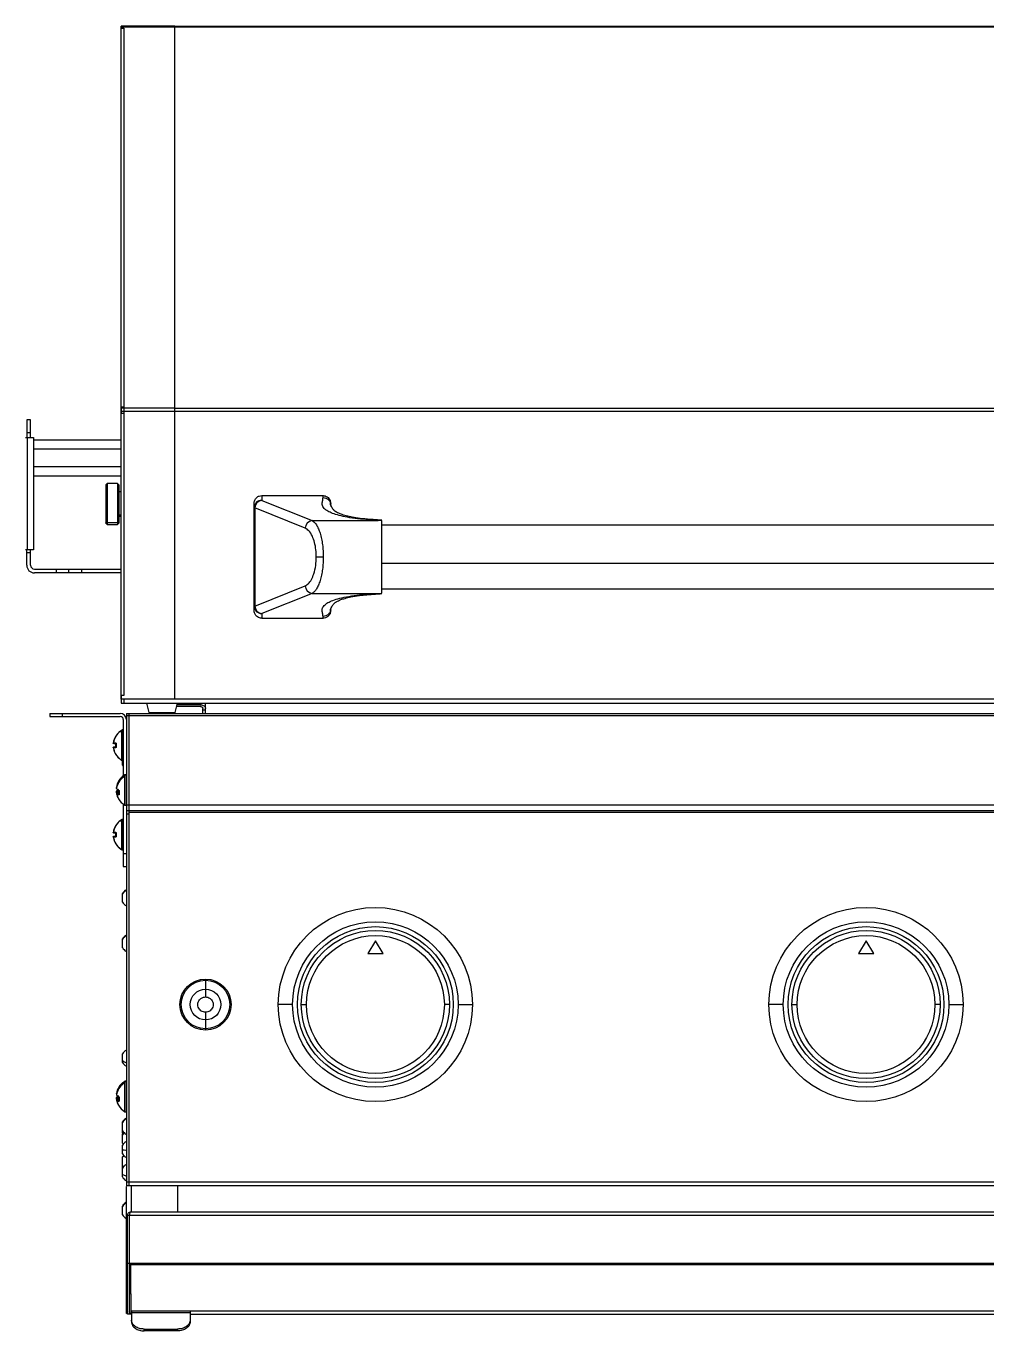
# Model space of a CAD drawing. Header units: inches. Extents: x 0 to 1338, y 51 to 562.
# Drawn here: x 320 to 697, y 51 to 562 of the extents above; entities that cross this region are included whole.
import ezdxf

# ---------------------------------------------------------------- set-up
doc = ezdxf.new("R2010")
doc.units = ezdxf.units.IN
doc.header["$LTSCALE"] = 0.5

msp = doc.modelspace()

# ---------------------------------------------------------------- linework, layer by layer
at = {"color": 253, "linetype": 'Continuous', "lineweight": 25}
for p, q in [((357.58, 298.4), (357.58, 561.9)), ((378.58, 561.9), (357.58, 561.9)), ((378.58, 561.53), (357.58, 561.53)), ((357.58, 561.15), (358.58, 561.15)), ((358.58, 561.15), (358.58, 412.7)), ((378.58, 298.4), (378.58, 561.9)), ((1108.58, 561.8), (378.58, 561.8)), ((1108.58, 561.45), (378.58, 561.45)), ((358.58, 412.7), (357.58, 412.7)), ((378.58, 412.36), (357.58, 412.36)), ((1129.58, 411.02), (357.58, 411.02)), ((357.58, 410.34), (358.58, 410.34)), ((358.58, 410.34), (358.58, 299.8)), ((378.58, 412.28), (1108.58, 412.28)), ((322.08, 407.8), (320.58, 407.8)), ((320.58, 407.8), (320.58, 400.8)), ((322.08, 400.8), (322.08, 407.8)), ((320.08, 400.8), (323.28, 400.8)), ((320.58, 402.8), (322.08, 402.8)), ((320.88, 356.8), (320.88, 400.8)), ((323.28, 400.8), (323.28, 356.8)), ((357.58, 399.73), (323.28, 399.73)), ((357.58, 396.26), (323.28, 396.26)), ((357.58, 389.33), (323.28, 389.33)), ((323.28, 385.87), (357.58, 385.87)), ((352.08, 382.8), (351.58, 382.29)), ((356.08, 382.8), (352.08, 382.8)), ((352.08, 382.8), (352.08, 366.8)), ((356.58, 382.3), (356.08, 382.8)), ((356.08, 382.8), (356.08, 366.8)), ((356.58, 382.3), (356.58, 367.3)), ((357.38, 379.55), (356.58, 379.55)), ((357.58, 380.8), (357.38, 380.8)), ((357.58, 374.8), (357.38, 374.8)), ((409.58, 333.1), (409.58, 375)), ((409.58, 373.25), (409.86, 373.25)), ((409.86, 373.25), (409.86, 334.84)), ((429.58, 365.35), (409.86, 373.25)), ((412.58, 378.05), (412.58, 376.2)), ((412.58, 378.05), (436.58, 378.05)), ((412.58, 376.2), (432.29, 368.3)), ((436.58, 377.31), (436.58, 378.05)), ((439.47, 374.89), (439.58, 374.36)), ((351.58, 368), (352.08, 367.54)), ((356.58, 368), (356.08, 367.54)), ((356.58, 370.49), (357.38, 370.49)), ((356.58, 370.05), (357.38, 370.05)), ((357.38, 368.8), (357.58, 368.8)), ((432.29, 368.3), (458.23, 368.3)), ((459.58, 368.26), (458.23, 368.3)), ((459.58, 339.84), (459.58, 368.26)), ((351.58, 367.3), (352.08, 366.8)), ((352.08, 367.54), (356.08, 367.54)), ((352.08, 366.8), (356.08, 366.8)), ((356.08, 366.8), (356.58, 367.3)), ((1027.58, 366.55), (459.58, 366.55)), ((323.28, 356.8), (320.08, 356.8)), ((320.58, 350.8), (320.58, 356.8)), ((320.58, 355.8), (322.08, 355.8)), ((322.08, 350.8), (322.08, 356.8)), ((433.95, 354.05), (436.67, 354.05)), ((323.58, 349.3), (357.58, 349.3)), ((357.58, 347.8), (323.58, 347.8)), ((332.08, 349.3), (332.08, 347.8)), ((337.08, 347.8), (337.08, 349.3)), ((342.08, 349.3), (342.08, 347.8)), ((459.58, 351.68), (1027.58, 351.68)), ((409.86, 334.84), (429.58, 342.74)), ((432.29, 339.79), (412.58, 331.9)), ((432.29, 339.79), (458.23, 339.79)), ((458.23, 339.79), (459.58, 339.84)), ((459.58, 341.55), (1027.58, 341.55)), ((409.58, 334.84), (409.86, 334.84)), ((439.58, 333.74), (439.47, 333.2)), ((412.58, 331.9), (412.58, 330.05)), ((412.58, 330.05), (436.58, 330.05)), ((436.58, 330.05), (436.58, 330.79)), ((358.58, 299.8), (357.58, 299.8)), ((1129.58, 298.4), (357.58, 298.4)), ((357.58, 296.8), (1129.58, 296.8)), ((358.58, 298.4), (358.58, 296.8)), ((368.49, 293.18), (367.58, 296.8)), ((378.67, 293.18), (379.58, 296.8)), ((388.58, 296.8), (388.58, 296.18)), ((390.58, 294), (390.58, 296.8)), ((329.58, 292.8), (329.58, 291.6)), ((329.58, 292.8), (357.18, 292.8)), ((329.58, 291.6), (357.18, 291.6)), ((334.58, 291.6), (334.58, 292.8)), ((359.58, 292.8), (1130.58, 292.8)), ((359.58, 292.8), (359.58, 107.8)), ((359.58, 291.97), (1130.58, 291.97)), ((360.58, 292.8), (360.58, 107.8)), ((368.49, 293.18), (378.67, 293.18)), ((373.58, 292.8), (373.58, 293.18)), ((388.58, 295.45), (379.24, 295.45)), ((388.58, 296.18), (379.43, 296.18)), ((389.58, 294), (389.58, 294.73)), ((390.58, 294), (389.58, 294)), ((357.83, 274.32), (357.83, 286.27)), ((357.93, 274.3), (357.93, 286.3)), ((358.38, 286.3), (357.93, 286.3)), ((358.38, 290.4), (358.38, 268.34)), ((354.52, 281.25), (354.49, 281.25)), ((354.49, 281.05), (354.54, 281.05)), ((354.52, 281.28), (355.36, 281.28)), ((357.38, 285.99), (357.38, 285.94)), ((355.53, 279.55), (354.49, 279.55)), ((355.36, 279.32), (354.52, 279.32)), ((355.52, 279.75), (355.36, 279.75)), ((355.56, 280.86), (355.52, 280.87)), ((355.56, 279.73), (355.52, 279.73)), ((357.93, 280.3), (357.83, 280.3)), ((358.12, 272.47), (358.12, 275.92)), ((357.38, 274.66), (357.38, 274.61)), ((358.12, 274.3), (357.93, 274.3)), ((358.58, 268.42), (358.58, 268)), ((359.03, 256.82), (359.03, 268.77)), ((359.58, 268.8), (359.13, 268.8)), ((359.13, 268.55), (359.13, 268.8)), ((359.13, 261.1), (359.13, 268.55)), ((359.58, 268.55), (359.13, 268.55)), ((355.58, 263.78), (355.78, 263.78)), ((355.81, 263.92), (355.69, 263.92)), ((356.76, 262.35), (355.69, 262.35)), ((355.75, 261.74), (355.69, 262.1)), ((355.69, 262.1), (356.72, 262.1)), ((356.71, 261.82), (355.92, 261.82)), ((355.92, 261.82), (355.92, 261.81)), ((355.92, 261.81), (356.71, 261.81)), ((356.73, 261.22), (356.77, 261.18)), ((356.77, 261.14), (356.73, 261.14)), ((359.13, 256.8), (359.13, 261.1)), ((358.38, 257.25), (358.38, 232.8)), ((359.13, 256.8), (359.58, 256.8)), ((359.58, 256.97), (1130.58, 256.97)), ((357.38, 250.99), (357.38, 250.94)), ((357.83, 239.32), (357.83, 251.27)), ((357.93, 239.3), (357.93, 251.3)), ((358.38, 251.3), (357.93, 251.3)), ((359.58, 254.8), (1130.58, 254.8)), ((360.58, 253.3), (359.58, 253.3)), ((1129.58, 254), (360.58, 254)), ((354.52, 246.25), (354.49, 246.25)), ((354.49, 246.05), (354.54, 246.05)), ((354.52, 246.28), (355.36, 246.28)), ((355.56, 245.86), (355.52, 245.87)), ((357.93, 245.3), (357.83, 245.3)), ((355.53, 244.55), (354.49, 244.55)), ((355.36, 244.32), (354.52, 244.32)), ((355.52, 244.75), (355.36, 244.75)), ((355.56, 244.73), (355.52, 244.73)), ((357.38, 239.66), (357.38, 239.61)), ((358.38, 239.3), (357.93, 239.3)), ((359.58, 237.8), (358.38, 237.8)), ((358.38, 232.8), (359.58, 232.8)), ((358.12, 218.87), (358.12, 222.32)), ((358.12, 201.07), (358.12, 204.52)), ((457.08, 203.8), (454.08, 198.8)), ((460.08, 198.8), (457.08, 203.8)), ((649.18, 203.8), (646.18, 198.8)), ((652.18, 198.8), (649.18, 203.8)), ((454.08, 198.8), (460.08, 198.8)), ((646.18, 198.8), (652.18, 198.8)), ((390.58, 188.8), (390.58, 181.8)), ((390.58, 175.8), (390.58, 168.8)), ((424.68, 178.8), (419.08, 178.8)), ((428.08, 178.8), (430.08, 178.8)), ((486.08, 178.8), (484.08, 178.8)), ((489.48, 178.8), (495.08, 178.8)), ((616.78, 178.8), (611.18, 178.8)), ((620.18, 178.8), (622.18, 178.8)), ((678.18, 178.8), (676.18, 178.8)), ((681.58, 178.8), (687.18, 178.8)), ((358.12, 156.07), (358.12, 159.52)), ((358.58, 148.42), (358.58, 148)), ((359.03, 136.82), (359.03, 148.77)), ((359.58, 148.8), (359.13, 148.8)), ((359.13, 148.55), (359.13, 148.8)), ((359.13, 141.1), (359.13, 148.55)), ((359.58, 148.55), (359.13, 148.55)), ((355.58, 143.78), (355.78, 143.78)), ((355.81, 143.92), (355.69, 143.92)), ((356.76, 142.35), (355.69, 142.35)), ((355.75, 141.74), (355.69, 142.1)), ((355.69, 142.1), (356.72, 142.1)), ((356.71, 141.82), (355.92, 141.82)), ((355.92, 141.82), (355.92, 141.81)), ((355.92, 141.81), (356.71, 141.81)), ((356.73, 141.22), (356.77, 141.18)), ((356.77, 141.14), (356.73, 141.14)), ((359.13, 136.8), (359.13, 141.1)), ((358.12, 128.45), (358.12, 132.85)), ((359.13, 136.8), (359.58, 136.8)), ((358.12, 124.55), (358.12, 128.01)), ((358.12, 120.34), (358.12, 123.79)), ((358.12, 111.28), (358.12, 119.19)), ((360.58, 109.3), (359.58, 109.3)), ((1130.58, 107.8), (359.58, 107.8)), ((359.58, 57.8), (359.58, 107.59)), ((360.58, 109.4), (1129.58, 109.4)), ((361.58, 97.6), (361.58, 107.8)), ((379.58, 107.8), (379.58, 97.6)), ((358.12, 96.47), (358.12, 99.92)), ((361.28, 97.6), (1128.88, 97.6)), ((360.08, 96.4), (1130.08, 96.4)), ((360.08, 57.6), (360.08, 96.4)), ((360.68, 96.4), (360.68, 57.6)), ((360.08, 82.8), (359.58, 82.8)), ((360.08, 77.6), (1130.08, 77.6)), ((360.68, 77), (1129.49, 77)), ((361.28, 65.95), (361.28, 77)), ((360.68, 65.6), (361.28, 65.6)), ((361.28, 65.6), (361.28, 57.6)), ((359.79, 57.8), (359.58, 57.8)), ((361.58, 57.6), (360.08, 57.6)), ((361.07, 57.9), (361.58, 57.8)), ((361.58, 58.8), (361.28, 58.86)), ((1128.88, 58.8), (361.28, 58.8)), ((361.58, 58.21), (384.58, 58.21)), ((361.58, 58.21), (361.58, 54.56)), ((384.58, 58.21), (384.58, 54.56)), ((384.58, 57.6), (1104.58, 57.6)), ((366.58, 51.73), (379.58, 51.73)), ((366.58, 51.02), (366.58, 51.73)), ((379.58, 51.73), (379.58, 51.02)), ((379.58, 51.02), (366.58, 51.02))]:
    msp.add_line(p, q, dxfattribs=at)
at = {"color": 253, "linetype": 'Continuous', "lineweight": 25, "flags": 128}
for points in [[(355.43, 281.08), (355.46, 281.06), (355.49, 281.05)], [(356.76, 262.26), (356.73, 262.28), (356.72, 262.29), (356.72, 262.3)], [(355.43, 246.08), (355.46, 246.06), (355.49, 246.05)], [(356.76, 142.26), (356.73, 142.28), (356.72, 142.29), (356.72, 142.3)], [(358.12, 128.45), (358.24, 128.24), (358.25, 128.23)], [(358.12, 124.55), (358.24, 124.35), (358.36, 124.17)]]:
    msp.add_lwpolyline(points, dxfattribs=at)
at = {"color": 253, "linetype": 'Continuous', "lineweight": 25}
for centre, radius in [((457.08, 178.8), 38), ((649.18, 178.8), 38), ((457.08, 178.8), 32.4), ((649.18, 178.8), 32.4), ((457.08, 178.8), 30.5), ((457.08, 178.8), 29), ((457.08, 178.8), 27), ((649.18, 178.8), 30.5), ((649.18, 178.8), 29), ((649.18, 178.8), 27), ((390.58, 178.8), 10), ((390.58, 178.8), 9.5), ((390.58, 178.8), 6)]:
    msp.add_circle(centre, radius, dxfattribs=at)
for centre, radius, start, end in [((412.55, 373.23), 2.97, 89.5127, 179.5043), ((412.99, 373.1), 3.13, 97.4593, 177.189), ((432.7, 365.2), 3.13, 97.4593, 177.189), ((323.58, 350.8), 3, 180, 270), ((323.58, 350.8), 1.5, 180, 270), ((432.7, 342.9), 3.13, 182.811, 262.5407), ((412.55, 334.87), 2.97, 180.4957, 270.4873), ((412.99, 335), 3.13, 182.811, 262.5407), ((357.18, 290.4), 2.4, 0, 90), ((357.18, 290.4), 1.2, 0, 90), ((368.97, 293.3), 0.5, 194.0362, 270), ((378.19, 293.3), 0.5, 270, 345.9638), ((361.27, 280.3), 6.89, 119.9346, 124.3861), ((357.93, 286.1), 0.2, 90, 119.9346), ((361.27, 280.3), 6.85, 127.4626, 172.0304), ((361.27, 280.3), 6.82, 125.6579, 171.7557), ((361.27, 280.3), 6.83, 130.5682, 171.7526), ((355.59, 281.25), 0.23, 172.9176, 180.0035), ((355.56, 281.24), 0.207, 178.5656, 231.8755), ((361.27, 280.3), 5.94, 174.6856, 185.3144), ((355.54, 279.36), 0.188, 94.3612, 183.7807), ((355.59, 279.35), 0.23, 179.9964, 187.0824), ((361.27, 280.3), 5.78, 174.3405, 185.6595), ((361.27, 280.3), 5.74, 174.3405, 185.6595), ((360.99, 274.39), 3.25, 143.285, 151.7549), ((360.64, 274.26), 2.93, 140.4742, 149.245), ((361.27, 280.3), 6.89, 235.6139, 240.0654), ((357.93, 274.5), 0.2, 240.0654, 270), ((360.99, 274.01), 3.25, 208.2451, 216.715), ((362.16, 262.94), 6.54, 123.1267, 171.3646), ((362.15, 262.45), 6.51, 124.1702, 171.0977), ((362.47, 262.8), 6.89, 119.9346, 157.4027), ((359.13, 268.6), 0.2, 90, 119.9346), ((357.14, 261.43), 1.72, 113.0861, 147.7902), ((355.92, 263.44), 0.2, 171.3585, 174.0018), ((357.23, 264.45), 1.81, 213.2805, 248.0425), ((357.23, 262.58), 1.81, 213.2805, 248.0425), ((357.39, 262.77), 1.76, 213.2805, 248.0425), ((356.77, 262.75), 0.218, 172.7312, 179.9651), ((356.71, 262.73), 0.153, 175.3417, 271.2635), ((356.78, 260.93), 0.223, 102.7665, 180.743), ((356.76, 260.92), 0.205, 179.9579, 187.5003), ((356.76, 261.21), 0.0392, 195.9499, 263.4141), ((362.01, 261.72), 5.28, 174.0996, 185.9004), ((359.13, 261.73), 0.63, 261.1163, 270.2255), ((362.47, 262.8), 6.89, 209.9559, 240.0654), ((359.13, 257), 0.2, 240.0654, 270), ((361.27, 245.3), 6.85, 127.4626, 172.0304), ((361.27, 245.3), 6.82, 125.6579, 171.7557), ((361.27, 245.3), 6.83, 130.5682, 171.7526), ((361.27, 245.3), 6.89, 119.9346, 124.3861), ((357.93, 251.1), 0.2, 90, 119.9346), ((361.27, 245.3), 5.94, 174.6856, 185.3144), ((355.59, 246.25), 0.23, 172.9176, 180.0035), ((355.56, 246.24), 0.207, 178.5656, 231.8755), ((361.27, 245.3), 5.78, 174.3405, 185.6595), ((361.27, 245.3), 5.74, 174.3405, 185.6595), ((355.54, 244.36), 0.188, 94.3612, 183.7807), ((355.59, 244.35), 0.23, 179.9964, 187.0824), ((361.27, 245.3), 6.89, 235.6139, 240.0654), ((357.93, 239.5), 0.2, 240.0654, 270), ((360.99, 220.79), 3.25, 118.5677, 151.7549), ((360.79, 220.55), 3.11, 115.7631, 148.8108), ((360.99, 220.41), 3.25, 208.2451, 241.4323), ((360.99, 202.99), 3.25, 118.5677, 151.7549), ((360.79, 202.75), 3.11, 115.7631, 148.8108), ((360.99, 202.61), 3.25, 208.2451, 241.4323), ((360.99, 157.99), 3.25, 118.5677, 151.7549), ((360.2, 159.14), 3.08, 227.5686, 255.5876), ((360.99, 157.61), 3.25, 208.2451, 241.4323), ((362.16, 142.94), 6.54, 123.1267, 171.3646), ((362.47, 142.8), 6.89, 119.9346, 157.4027), ((359.13, 148.6), 0.2, 90, 119.9346), ((362.15, 142.45), 6.51, 124.1702, 171.0977), ((355.92, 143.44), 0.2, 171.3585, 174.0018), ((357.23, 144.45), 1.81, 213.2805, 248.0425), ((357.14, 141.43), 1.72, 113.0861, 147.7902), ((357.23, 142.58), 1.81, 213.2805, 248.0425), ((357.39, 142.77), 1.76, 213.2805, 248.0425), ((362.47, 142.8), 6.89, 209.9559, 240.0654), ((356.77, 142.75), 0.218, 172.7312, 179.9651), ((356.71, 142.73), 0.153, 175.3417, 271.2635), ((356.78, 140.93), 0.223, 102.7665, 180.743), ((356.76, 140.92), 0.205, 179.9579, 187.5003), ((356.76, 141.21), 0.0392, 195.9499, 263.4141), ((362.01, 141.72), 5.28, 174.0996, 185.9004), ((359.13, 141.73), 0.63, 261.1163, 270.2255), ((360.99, 131.31), 3.25, 118.5677, 151.7549), ((360.79, 131.07), 3.11, 115.7631, 148.8108), ((359.13, 137), 0.2, 240.0654, 270), ((360.99, 130.94), 3.25, 208.2451, 241.4323), ((360.99, 126.47), 3.25, 136.6294, 151.7549), ((360.7, 126.3), 3.01, 130.6327, 149.1139), ((360.99, 122.25), 3.25, 118.5677, 151.7549), ((359.88, 135.34), 13.53, 262.5205, 268.0889), ((360.99, 121.88), 3.25, 208.2451, 241.4323), ((360.99, 117.65), 3.25, 139.4982, 151.7549), ((360.68, 117.5), 2.97, 133.8025, 149.1819), ((360.99, 113.19), 3.25, 118.5677, 151.7549), ((360.99, 117.28), 3.25, 208.2451, 218.8819), ((360.06, 115.22), 3.49, 236.3357, 259.7107), ((360.99, 112.82), 3.25, 208.2451, 241.4323), ((360.99, 98.39), 3.25, 118.5677, 151.7549), ((360.79, 98.15), 3.11, 115.7631, 148.8108), ((360.99, 98.01), 3.25, 208.2451, 241.4323)]:
    msp.add_arc(centre, radius, start, end, dxfattribs=at)
for points in [[(357.58, 561.8), (357.58, 561.77), (357.58, 561.71), (357.58, 561.34), (357.58, 561.15)], [(357.58, 412.7), (357.58, 412.55), (357.58, 412.24), (357.58, 411.66), (357.58, 411.02), (357.58, 410.57), (357.58, 410.34)], [(358.58, 412.7), (358.58, 412.55), (358.58, 412.24), (358.58, 411.66), (358.58, 411.02), (358.58, 410.57), (358.58, 410.34)], [(351.58, 377.96), (351.58, 377.02), (351.58, 375.14), (351.58, 372.16), (351.58, 369.54), (351.58, 368.51), (351.58, 368)], [(357.58, 299.8), (357.58, 299.4), (357.58, 298.62), (357.58, 297.63), (357.58, 296.93), (357.58, 296.84), (357.58, 296.8)], [(388.58, 296.18), (388.84, 296.16), (389.37, 296.11), (390.03, 295.78), (390.49, 295.3), (390.55, 294.92), (390.58, 294.73)], [(388.58, 295.45), (388.71, 295.44), (388.97, 295.42), (389.3, 295.25), (389.54, 295.01), (389.57, 294.82), (389.58, 294.73)], [(354.72, 279.55), (354.69, 279.54), (354.64, 279.54), (354.57, 279.49), (354.53, 279.43), (354.52, 279.37), (354.52, 279.35)], [(355.92, 261.81), (355.89, 261.81), (355.84, 261.8), (355.77, 261.75), (355.73, 261.69), (355.72, 261.64), (355.72, 261.61)], [(354.72, 244.55), (354.69, 244.54), (354.64, 244.54), (354.57, 244.49), (354.53, 244.43), (354.52, 244.37), (354.52, 244.35)], [(355.92, 141.81), (355.89, 141.81), (355.84, 141.8), (355.77, 141.75), (355.73, 141.69), (355.72, 141.64), (355.72, 141.61)], [(360.08, 96.4), (360.1, 96.56), (360.13, 96.87), (360.41, 97.27), (360.81, 97.54), (361.12, 97.58), (361.28, 97.6)], [(361.28, 97.6), (361.23, 97.58), (361.13, 97.54), (360.98, 97.27), (360.83, 96.87), (360.73, 96.56), (360.68, 96.4)], [(360.68, 77.6), (360.68, 77.52), (360.68, 77.36), (360.68, 77.16), (360.68, 77.03), (360.68, 77.01), (360.68, 77)], [(361.28, 58.8), (361.28, 58.64), (361.28, 58.33), (361.28, 57.93), (361.28, 57.65), (361.28, 57.62), (361.28, 57.6)], [(366.58, 51.73), (365.93, 51.78), (364.61, 51.89), (362.96, 52.7), (361.81, 53.87), (361.66, 54.8), (361.58, 55.26)], [(361.58, 54.56), (361.66, 54.09), (361.81, 53.17), (362.96, 52), (364.61, 51.18), (365.93, 51.07), (366.58, 51.02)], [(384.58, 55.26), (384.51, 54.8), (384.35, 53.87), (383.2, 52.7), (381.55, 51.89), (380.24, 51.78), (379.58, 51.73)], [(384.58, 54.56), (384.51, 54.09), (384.35, 53.17), (383.2, 52), (381.55, 51.18), (380.24, 51.07), (379.58, 51.02)]]:
    msp.add_open_spline(points, degree=3, dxfattribs=at)
for points, knots in [([(351.58, 382.25), (351.58, 382.18), (351.58, 382.03), (351.58, 380.47), (351.58, 378.79), (351.58, 377.96)], [0, 0, 0, 0, 0.309589, 0.654795, 1, 1, 1, 1]), ([(409.58, 375), (409.63, 375.43), (409.74, 376.32), (410.55, 377.35), (411.56, 377.95), (412.25, 378.02), (412.58, 378.05)], [0, 0, 0, 0, 0.272364, 0.565176, 0.791452, 1, 1, 1, 1]), ([(458.23, 368.3), (456.6, 368.42), (453.43, 368.65), (448.95, 369.11), (445.18, 369.74), (442.07, 370.49), (439.7, 371.31), (438.03, 372.16), (436.99, 373.01), (436.45, 373.8), (436.24, 374.56), (436.25, 375.26), (436.39, 375.99), (436.54, 376.66), (436.57, 377.12), (436.58, 377.31)], [0, 0, 0, 0, 0.089915, 0.174386, 0.262234, 0.348643, 0.435408, 0.520374, 0.601547, 0.676063, 0.743656, 0.812466, 0.8724, 0.946669, 1, 1, 1, 1]), ([(436.58, 378.05), (436.86, 378.03), (437.43, 377.98), (438.25, 377.58), (438.97, 376.93), (439.48, 376.03), (439.55, 375.33), (439.58, 375)], [0, 0, 0, 0, 0.17535, 0.364611, 0.560829, 0.788578, 1, 1, 1, 1]), ([(436.58, 377.31), (436.97, 377.27), (437.76, 377.18), (438.74, 376.49), (439.36, 375.68), (439.44, 375.09), (439.47, 374.89)], [0, 0, 0, 0, 0.283328, 0.566656, 0.849983, 1, 1, 1, 1]), ([(459.59, 368.43), (458.44, 368.5), (455.77, 368.67), (452.01, 369), (448.72, 369.48), (446.05, 370.02), (444.06, 370.59), (442.71, 371.11), (441.99, 371.48), (441.55, 371.76), (441.28, 371.95), (441.09, 372.12), (440.94, 372.27), (440.74, 372.48), (440.44, 372.84), (440.05, 373.42), (439.6, 374.28), (439.55, 374.68), (439.53, 374.9)], [0, 0, 0, 0, 0.0705869, 0.1632707, 0.2478768, 0.3243041, 0.4129345, 0.4862643, 0.5472019, 0.5832103, 0.615429, 0.644016, 0.6701276, 0.7083101, 0.7609317, 0.8272245, 0.9068042, 1, 1, 1, 1]), ([(351.58, 368), (351.58, 367.59), (351.58, 367.15), (351.58, 367.33), (351.58, 367.35)], [0, 0, 0, 0, 0.906476, 1, 1, 1, 1]), ([(432.29, 368.3), (432.51, 368.17), (432.92, 367.92), (433.48, 367.33), (434.11, 366.47), (434.78, 365.19), (435.46, 363.34), (436, 361.22), (436.39, 358.89), (436.63, 356.48), (436.66, 354.86), (436.67, 354.05)], [0, 0, 0, 0, 0.09187, 0.174948, 0.249246, 0.384669, 0.509458, 0.639523, 0.764037, 0.882797, 1, 1, 1, 1]), ([(433.95, 354.05), (433.92, 355), (433.85, 356.97), (433.31, 359.79), (432.39, 362.39), (431.11, 364.44), (430.08, 365.05), (429.58, 365.35)], [0, 0, 0, 0, 0.1714981, 0.3554568, 0.5483035, 0.778381, 1, 1, 1, 1]), ([(429.58, 342.74), (430, 342.98), (430.88, 343.47), (432.06, 345.11), (433.08, 347.49), (433.81, 350.57), (433.91, 352.92), (433.95, 354.05)], [0, 0, 0, 0, 0.187367, 0.382231, 0.576915, 0.796724, 1, 1, 1, 1]), ([(436.67, 354.05), (436.66, 353.24), (436.63, 351.61), (436.39, 349.21), (436, 346.88), (435.55, 345.11), (435.13, 343.85), (434.79, 342.98), (434.4, 342.17), (433.89, 341.29), (433.19, 340.38), (432.61, 340), (432.29, 339.79)], [0, 0, 0, 0, 0.117189, 0.235939, 0.360436, 0.490491, 0.551615, 0.615379, 0.681809, 0.75093, 0.865595, 1, 1, 1, 1]), ([(436.58, 330.79), (436.58, 330.86), (436.57, 331.02), (436.54, 331.27), (436.5, 331.57), (436.43, 331.9), (436.38, 332.18), (436.34, 332.35), (436.33, 332.42), (436.32, 332.45), (436.31, 332.54), (436.29, 332.68), (436.27, 332.88), (436.24, 333.23), (436.28, 333.72), (436.5, 334.38), (436.96, 335.03), (437.83, 335.79), (439.28, 336.61), (441.61, 337.48), (444.73, 338.27), (448.58, 338.94), (453.23, 339.43), (456.53, 339.67), (458.23, 339.79)], [0, 0, 0, 0, 0.020218, 0.044162, 0.071834, 0.103237, 0.136445, 0.148312, 0.153062, 0.155141, 0.157023, 0.176952, 0.195555, 0.212832, 0.274743, 0.331162, 0.39594, 0.457788, 0.547206, 0.636806, 0.726463, 0.818434, 0.906199, 1, 1, 1, 1]), ([(439.53, 333.2), (439.55, 333.39), (439.58, 333.75), (439.98, 334.56), (440.37, 335.16), (440.73, 335.61), (441.03, 335.93), (441.33, 336.18), (441.59, 336.37), (442, 336.62), (442.64, 336.94), (443.66, 337.37), (445.24, 337.88), (447.58, 338.44), (450.47, 338.92), (453.8, 339.28), (456.77, 339.51), (458.78, 339.63), (459.59, 339.68)], [0, 0, 0, 0, 0.084931, 0.160343, 0.226719, 0.284217, 0.349118, 0.402658, 0.442586, 0.471742, 0.512898, 0.566619, 0.633332, 0.713269, 0.806211, 0.875227, 0.950077, 1, 1, 1, 1]), ([(412.58, 330.05), (412.3, 330.07), (411.73, 330.12), (410.91, 330.51), (410.19, 331.17), (409.68, 332.07), (409.61, 332.77), (409.58, 333.1)], [0, 0, 0, 0, 0.1753496, 0.3646111, 0.5608293, 0.7885783, 1, 1, 1, 1]), ([(439.47, 333.2), (439.44, 333), (439.36, 332.41), (438.74, 331.6), (437.76, 330.92), (436.97, 330.83), (436.58, 330.79)], [0, 0, 0, 0, 0.149846, 0.43323, 0.716615, 1, 1, 1, 1]), ([(439.58, 333.1), (439.53, 332.67), (439.42, 331.77), (438.61, 330.75), (437.6, 330.15), (436.91, 330.08), (436.58, 330.05)], [0, 0, 0, 0, 0.272364, 0.565176, 0.791452, 1, 1, 1, 1]), ([(358.58, 298.4), (358.58, 298.15), (358.58, 297.55), (358.58, 296.94), (358.58, 296.84), (358.58, 296.8)], [0, 0, 0, 0, 0.270374, 0.635187, 1, 1, 1, 1]), ([(389.58, 292.8), (389.58, 292.82), (389.58, 292.97), (389.58, 293.53), (389.58, 294)], [0, 0, 0, 0, 0.164015, 1, 1, 1, 1]), ([(390.58, 292.8), (390.58, 292.82), (390.58, 292.97), (390.58, 293.53), (390.58, 294)], [0, 0, 0, 0, 0.164015, 1, 1, 1, 1]), ([(354.49, 281.05), (354.48, 281.05), (354.48, 281.06), (354.47, 281.1), (354.48, 281.17), (354.48, 281.22), (354.49, 281.25)], [0, 0, 0, 0, 0.2507095, 0.4997624, 0.749049, 1, 1, 1, 1]), ([(354.52, 281.25), (354.52, 281.25), (354.52, 281.26), (354.52, 281.27), (354.52, 281.28)], [0, 0, 0, 0, 0.560932, 1, 1, 1, 1]), ([(354.52, 281.28), (354.52, 281.28), (354.52, 281.28), (354.52, 281.28), (354.52, 281.28)], [0, 0, 0, 0, 0.559027, 1, 1, 1, 1]), ([(354.52, 281.25), (354.52, 281.22), (354.53, 281.19), (354.55, 281.14), (354.58, 281.1), (354.62, 281.07), (354.67, 281.05), (354.7, 281.05), (354.72, 281.05)], [0, 0, 0, 0, 0.240798, 0.349283, 0.500301, 0.694227, 0.833246, 1, 1, 1, 1]), ([(354.52, 281.25), (354.53, 281.25), (354.55, 281.25), (354.61, 281.25), (354.7, 281.25), (354.91, 281.25), (355.18, 281.25), (355.35, 281.25)], [0, 0, 0, 0, 0.097977, 0.175157, 0.313292, 0.560409, 1, 1, 1, 1]), ([(354.72, 281.05), (354.81, 281.05), (354.97, 281.05), (355.36, 281.05), (355.53, 281.05)], [0, 0, 0, 0, 0.56, 1, 1, 1, 1]), ([(355.36, 280.85), (355.36, 280.86), (355.36, 280.89), (355.36, 280.93), (355.35, 280.96), (355.34, 281), (355.31, 281.04), (355.28, 281.05), (355.27, 281.05)], [0, 0, 0, 0, 0.120364, 0.250116, 0.374301, 0.500295, 0.742728, 1, 1, 1, 1]), ([(355.36, 281.28), (355.39, 281.27), (355.45, 281.26), (355.51, 281.18), (355.54, 281.1), (355.56, 281.02), (355.56, 280.94), (355.56, 280.89), (355.56, 280.86)], [0, 0, 0, 0, 0.287551, 0.504561, 0.636265, 0.765891, 0.883808, 1, 1, 1, 1]), ([(355.43, 281.08), (355.45, 281.08), (355.48, 281.07), (355.52, 281.03), (355.54, 280.96), (355.53, 280.9), (355.53, 280.87)], [0, 0, 0, 0, 0.265005, 0.517044, 0.751764, 1, 1, 1, 1]), ([(357.3, 285.85), (357.3, 285.84), (357.3, 285.84), (357.29, 285.82), (357.27, 285.78), (357.25, 285.72), (357.22, 285.63), (357.2, 285.55), (357.18, 285.51)], [0, 0, 0, 0, 0.0940726, 0.1976861, 0.316565, 0.4543805, 0.6861847, 1, 1, 1, 1]), ([(357.38, 285.94), (357.38, 285.93), (357.38, 285.93), (357.35, 285.9), (357.32, 285.86), (357.3, 285.84)], [0, 0, 0, 0, 0.247665, 0.490837, 1, 1, 1, 1]), ([(357.3, 285.84), (357.3, 285.84), (357.3, 285.84), (357.3, 285.85), (357.3, 285.85)], [0, 0, 0, 0, 0.5631864, 1, 1, 1, 1]), ([(354.49, 279.35), (354.48, 279.37), (354.48, 279.43), (354.47, 279.49), (354.48, 279.54), (354.48, 279.54), (354.49, 279.55)], [0, 0, 0, 0, 0.250709, 0.499762, 0.749049, 1, 1, 1, 1]), ([(354.52, 279.32), (354.52, 279.32), (354.52, 279.33), (354.52, 279.34), (354.52, 279.35)], [0, 0, 0, 0, 0.559032, 1, 1, 1, 1]), ([(354.52, 279.32), (354.61, 278.87), (354.8, 277.97), (355.6, 276.3), (356.62, 275.37), (357.3, 274.75)], [0, 0, 0, 0, 0.2498783, 0.505875, 1, 1, 1, 1]), ([(354.52, 279.32), (354.52, 279.32), (354.52, 279.32), (354.52, 279.32), (354.52, 279.32)], [0, 0, 0, 0, 0.560931, 1, 1, 1, 1]), ([(354.52, 279.32), (354.53, 279.27), (354.54, 279.17), (354.57, 278.99), (354.63, 278.74), (354.74, 278.28), (355.03, 277.48), (355.73, 276.12), (356.69, 275.29), (357.3, 274.75)], [0, 0, 0, 0, 0.030157, 0.053951, 0.096644, 0.173462, 0.312082, 0.56175, 1, 1, 1, 1]), ([(355.56, 279.73), (355.56, 279.67), (355.56, 279.56), (355.51, 279.42), (355.44, 279.34), (355.39, 279.33), (355.36, 279.32)], [0, 0, 0, 0, 0.2484836, 0.5146468, 0.7273814, 1, 1, 1, 1]), ([(355.53, 279.73), (355.55, 279.69), (355.57, 279.64), (355.58, 279.61), (355.59, 279.61)], [0, 0, 0, 0, 0.7536865, 1, 1, 1, 1]), ([(357.3, 274.75), (357.32, 274.73), (357.35, 274.7), (357.38, 274.67), (357.38, 274.66), (357.38, 274.66)], [0, 0, 0, 0, 0.475609, 0.721934, 1, 1, 1, 1]), ([(357.3, 274.75), (357.3, 274.75), (357.3, 274.75), (357.3, 274.75), (357.3, 274.75)], [0, 0, 0, 0, 0.560001, 1, 1, 1, 1]), ([(358.58, 268), (358.58, 267.99), (358.58, 267.97), (358.55, 267.91), (358.52, 267.87), (358.5, 267.84)], [0, 0, 0, 0, 0.247665, 0.490837, 1, 1, 1, 1]), ([(358.5, 267.84), (358.5, 267.84), (358.5, 267.84), (358.5, 267.85), (358.5, 267.85)], [0, 0, 0, 0, 0.563186, 1, 1, 1, 1]), ([(355.69, 263.79), (355.68, 263.78), (355.68, 263.77), (355.67, 263.8), (355.68, 263.85), (355.68, 263.9), (355.69, 263.92)], [0, 0, 0, 0, 0.250709, 0.499762, 0.749049, 1, 1, 1, 1]), ([(355.69, 262.1), (355.68, 262.13), (355.68, 262.18), (355.67, 262.25), (355.68, 262.32), (355.68, 262.34), (355.69, 262.35)], [0, 0, 0, 0, 0.250709, 0.499762, 0.749049, 1, 1, 1, 1]), ([(355.72, 263.46), (355.72, 263.46), (355.72, 263.46), (355.72, 263.47), (355.72, 263.47)], [0, 0, 0, 0, 0.559027, 1, 1, 1, 1]), ([(355.72, 263.43), (355.72, 263.44), (355.72, 263.45), (355.72, 263.46), (355.72, 263.46)], [0, 0, 0, 0, 0.5609316, 1, 1, 1, 1]), ([(355.72, 263.43), (355.73, 263.41), (355.75, 263.37), (355.81, 263.29), (355.9, 263.18), (356.11, 262.99), (356.38, 262.84), (356.55, 262.75)], [0, 0, 0, 0, 0.097977, 0.175157, 0.313292, 0.560409, 1, 1, 1, 1]), ([(355.72, 261.58), (355.72, 261.59), (355.72, 261.6), (355.72, 261.61), (355.72, 261.61)], [0, 0, 0, 0, 0.559032, 1, 1, 1, 1]), ([(355.72, 261.59), (355.72, 261.59), (355.72, 261.59), (355.72, 261.58), (355.72, 261.58)], [0, 0, 0, 0, 0.5609312, 1, 1, 1, 1]), ([(355.72, 261.59), (355.73, 261.54), (355.74, 261.44), (355.77, 261.28), (355.83, 261.03), (355.95, 260.6), (356.15, 260), (356.41, 259.58), (356.54, 259.37)], [0, 0, 0, 0, 0.066687, 0.119304, 0.213713, 0.383585, 0.690122, 1, 1, 1, 1]), ([(355.72, 261.58), (355.81, 261.15), (355.96, 260.37), (356.35, 259.68), (356.52, 259.37)], [0, 0, 0, 0, 0.556654, 1, 1, 1, 1]), ([(356.15, 262.99), (356.18, 262.95), (356.3, 262.81), (356.55, 262.67), (356.73, 262.58)], [0, 0, 0, 0, 0.299689, 1, 1, 1, 1]), ([(356.56, 262.77), (356.59, 262.75), (356.65, 262.71), (356.71, 262.6), (356.74, 262.51), (356.76, 262.42), (356.76, 262.34), (356.76, 262.29), (356.76, 262.26)], [0, 0, 0, 0, 0.287551, 0.504561, 0.636265, 0.765891, 0.883808, 1, 1, 1, 1]), ([(356.76, 261.18), (356.76, 261.12), (356.76, 261.01), (356.71, 260.92), (356.64, 260.87), (356.59, 260.89), (356.56, 260.9)], [0, 0, 0, 0, 0.2484836, 0.5146468, 0.7273814, 1, 1, 1, 1]), ([(356.72, 262.3), (356.71, 262.07), (356.68, 261.7), (356.71, 261.34), (356.72, 261.2)], [0, 0, 0, 0, 0.628939, 1, 1, 1, 1]), ([(357.3, 250.85), (357.3, 250.84), (357.3, 250.84), (357.29, 250.82), (357.27, 250.78), (357.25, 250.72), (357.22, 250.63), (357.2, 250.55), (357.18, 250.51)], [0, 0, 0, 0, 0.0940726, 0.1976861, 0.316565, 0.4543805, 0.6861847, 1, 1, 1, 1]), ([(357.38, 250.94), (357.38, 250.93), (357.38, 250.93), (357.35, 250.9), (357.32, 250.86), (357.3, 250.84)], [0, 0, 0, 0, 0.247665, 0.490837, 1, 1, 1, 1]), ([(357.3, 250.84), (357.3, 250.84), (357.3, 250.84), (357.3, 250.85), (357.3, 250.85)], [0, 0, 0, 0, 0.5631864, 1, 1, 1, 1]), ([(354.49, 246.05), (354.48, 246.05), (354.48, 246.06), (354.47, 246.1), (354.48, 246.17), (354.48, 246.22), (354.49, 246.25)], [0, 0, 0, 0, 0.2507095, 0.4997624, 0.749049, 1, 1, 1, 1]), ([(354.52, 246.25), (354.52, 246.25), (354.52, 246.26), (354.52, 246.27), (354.52, 246.28)], [0, 0, 0, 0, 0.560932, 1, 1, 1, 1]), ([(354.52, 246.28), (354.52, 246.28), (354.52, 246.28), (354.52, 246.28), (354.52, 246.28)], [0, 0, 0, 0, 0.559027, 1, 1, 1, 1]), ([(354.52, 246.25), (354.52, 246.22), (354.53, 246.19), (354.55, 246.14), (354.58, 246.1), (354.62, 246.07), (354.67, 246.05), (354.7, 246.05), (354.72, 246.05)], [0, 0, 0, 0, 0.240798, 0.349283, 0.500301, 0.694227, 0.833246, 1, 1, 1, 1]), ([(354.52, 246.25), (354.53, 246.25), (354.55, 246.25), (354.61, 246.25), (354.7, 246.25), (354.91, 246.25), (355.18, 246.25), (355.35, 246.25)], [0, 0, 0, 0, 0.097977, 0.175157, 0.313292, 0.560409, 1, 1, 1, 1]), ([(354.72, 246.05), (354.81, 246.05), (354.97, 246.05), (355.36, 246.05), (355.53, 246.05)], [0, 0, 0, 0, 0.56, 1, 1, 1, 1]), ([(355.36, 245.85), (355.36, 245.86), (355.36, 245.89), (355.36, 245.93), (355.35, 245.96), (355.34, 246), (355.31, 246.04), (355.28, 246.05), (355.27, 246.05)], [0, 0, 0, 0, 0.120364, 0.250116, 0.374301, 0.500295, 0.742728, 1, 1, 1, 1]), ([(355.36, 246.28), (355.39, 246.27), (355.45, 246.26), (355.51, 246.18), (355.54, 246.1), (355.56, 246.02), (355.56, 245.94), (355.56, 245.89), (355.56, 245.86)], [0, 0, 0, 0, 0.287551, 0.504561, 0.636265, 0.765891, 0.883808, 1, 1, 1, 1]), ([(355.43, 246.08), (355.45, 246.08), (355.48, 246.07), (355.52, 246.03), (355.54, 245.96), (355.53, 245.9), (355.53, 245.87)], [0, 0, 0, 0, 0.265005, 0.517044, 0.751764, 1, 1, 1, 1]), ([(354.49, 244.35), (354.48, 244.37), (354.48, 244.43), (354.47, 244.49), (354.48, 244.54), (354.48, 244.54), (354.49, 244.55)], [0, 0, 0, 0, 0.250709, 0.499762, 0.749049, 1, 1, 1, 1]), ([(354.52, 244.32), (354.52, 244.32), (354.52, 244.33), (354.52, 244.34), (354.52, 244.35)], [0, 0, 0, 0, 0.559032, 1, 1, 1, 1]), ([(354.52, 244.32), (354.61, 243.87), (354.8, 242.97), (355.6, 241.3), (356.62, 240.37), (357.3, 239.75)], [0, 0, 0, 0, 0.2498783, 0.505875, 1, 1, 1, 1]), ([(354.52, 244.32), (354.52, 244.32), (354.52, 244.32), (354.52, 244.32), (354.52, 244.32)], [0, 0, 0, 0, 0.560931, 1, 1, 1, 1]), ([(354.52, 244.32), (354.53, 244.27), (354.54, 244.17), (354.57, 243.99), (354.63, 243.74), (354.74, 243.28), (355.03, 242.48), (355.73, 241.12), (356.69, 240.29), (357.3, 239.75)], [0, 0, 0, 0, 0.030157, 0.053951, 0.096644, 0.173462, 0.312082, 0.56175, 1, 1, 1, 1]), ([(355.56, 244.73), (355.56, 244.67), (355.56, 244.56), (355.51, 244.42), (355.44, 244.34), (355.39, 244.33), (355.36, 244.32)], [0, 0, 0, 0, 0.2484836, 0.5146468, 0.7273814, 1, 1, 1, 1]), ([(355.53, 244.73), (355.55, 244.69), (355.57, 244.64), (355.58, 244.61), (355.59, 244.61)], [0, 0, 0, 0, 0.7536865, 1, 1, 1, 1]), ([(357.3, 239.75), (357.32, 239.73), (357.35, 239.7), (357.38, 239.67), (357.38, 239.66), (357.38, 239.66)], [0, 0, 0, 0, 0.475609, 0.721934, 1, 1, 1, 1]), ([(357.3, 239.75), (357.3, 239.75), (357.3, 239.75), (357.3, 239.75), (357.3, 239.75)], [0, 0, 0, 0, 0.560001, 1, 1, 1, 1]), ([(390.58, 175.8), (390.3, 175.82), (389.65, 175.88), (388.81, 176.32), (388.13, 176.99), (387.69, 177.82), (387.53, 178.8), (387.69, 179.77), (388.13, 180.6), (388.81, 181.28), (389.65, 181.72), (390.3, 181.77), (390.58, 181.8)], [0, 0, 0, 0, 0.090412, 0.204776, 0.295189, 0.394898, 0.5, 0.605102, 0.704811, 0.795224, 0.909588, 1, 1, 1, 1]), ([(390.58, 181.8), (390.86, 181.77), (391.51, 181.72), (392.35, 181.28), (393.03, 180.6), (393.47, 179.77), (393.64, 178.8), (393.47, 177.82), (393.03, 176.99), (392.35, 176.32), (391.51, 175.88), (390.86, 175.82), (390.58, 175.8)], [0, 0, 0, 0, 0.090412, 0.204776, 0.295189, 0.394898, 0.5, 0.605102, 0.704811, 0.795224, 0.909588, 1, 1, 1, 1]), ([(355.69, 143.79), (355.68, 143.78), (355.68, 143.77), (355.67, 143.8), (355.68, 143.85), (355.68, 143.9), (355.69, 143.92)], [0, 0, 0, 0, 0.250709, 0.499762, 0.749049, 1, 1, 1, 1]), ([(355.72, 143.46), (355.72, 143.46), (355.72, 143.46), (355.72, 143.47), (355.72, 143.47)], [0, 0, 0, 0, 0.559027, 1, 1, 1, 1]), ([(355.72, 143.43), (355.72, 143.44), (355.72, 143.45), (355.72, 143.46), (355.72, 143.46)], [0, 0, 0, 0, 0.5609316, 1, 1, 1, 1]), ([(355.72, 143.43), (355.73, 143.41), (355.75, 143.37), (355.81, 143.29), (355.9, 143.18), (356.11, 142.99), (356.38, 142.84), (356.55, 142.75)], [0, 0, 0, 0, 0.097977, 0.175157, 0.313292, 0.560409, 1, 1, 1, 1]), ([(358.58, 148), (358.58, 147.99), (358.58, 147.97), (358.55, 147.91), (358.52, 147.87), (358.5, 147.84)], [0, 0, 0, 0, 0.247665, 0.490837, 1, 1, 1, 1]), ([(358.5, 147.84), (358.5, 147.84), (358.5, 147.84), (358.5, 147.85), (358.5, 147.85)], [0, 0, 0, 0, 0.563186, 1, 1, 1, 1]), ([(355.69, 142.1), (355.68, 142.13), (355.68, 142.18), (355.67, 142.25), (355.68, 142.32), (355.68, 142.34), (355.69, 142.35)], [0, 0, 0, 0, 0.250709, 0.499762, 0.749049, 1, 1, 1, 1]), ([(355.72, 141.58), (355.72, 141.59), (355.72, 141.6), (355.72, 141.61), (355.72, 141.61)], [0, 0, 0, 0, 0.559032, 1, 1, 1, 1]), ([(355.72, 141.59), (355.72, 141.59), (355.72, 141.59), (355.72, 141.58), (355.72, 141.58)], [0, 0, 0, 0, 0.560931, 1, 1, 1, 1]), ([(355.72, 141.59), (355.73, 141.54), (355.74, 141.44), (355.77, 141.28), (355.83, 141.03), (355.95, 140.6), (356.15, 140), (356.41, 139.58), (356.54, 139.37)], [0, 0, 0, 0, 0.066687, 0.119304, 0.213713, 0.383585, 0.690122, 1, 1, 1, 1]), ([(355.72, 141.58), (355.81, 141.15), (355.96, 140.37), (356.35, 139.68), (356.52, 139.37)], [0, 0, 0, 0, 0.556654, 1, 1, 1, 1]), ([(356.15, 142.99), (356.18, 142.95), (356.3, 142.81), (356.55, 142.67), (356.73, 142.58)], [0, 0, 0, 0, 0.299689, 1, 1, 1, 1]), ([(356.56, 142.77), (356.59, 142.75), (356.65, 142.71), (356.71, 142.6), (356.74, 142.51), (356.76, 142.42), (356.76, 142.34), (356.76, 142.29), (356.76, 142.26)], [0, 0, 0, 0, 0.287551, 0.504561, 0.636265, 0.765891, 0.883808, 1, 1, 1, 1]), ([(356.76, 141.18), (356.76, 141.12), (356.76, 141.01), (356.71, 140.92), (356.64, 140.87), (356.59, 140.89), (356.56, 140.9)], [0, 0, 0, 0, 0.2484836, 0.5146468, 0.7273814, 1, 1, 1, 1]), ([(356.72, 142.3), (356.71, 142.07), (356.68, 141.7), (356.71, 141.34), (356.72, 141.2)], [0, 0, 0, 0, 0.628939, 1, 1, 1, 1]), ([(359.58, 59.8), (359.6, 59.53), (359.65, 59.05), (359.95, 58.68), (360.08, 58.51)], [0, 0, 0, 0, 0.554899, 1, 1, 1, 1]), ([(361.58, 58.55), (361.58, 58.52), (361.58, 58.44), (361.58, 58.3), (361.58, 58.21)], [0, 0, 0, 0, 0.333333, 1, 1, 1, 1]), ([(384.58, 58.55), (384.58, 58.52), (384.58, 58.44), (384.58, 58.3), (384.58, 58.21)], [0, 0, 0, 0, 0.333333, 1, 1, 1, 1])]:
    msp.add_open_spline(points, degree=3, knots=knots, dxfattribs=at)

doc.saveas('drawing.dxf')
